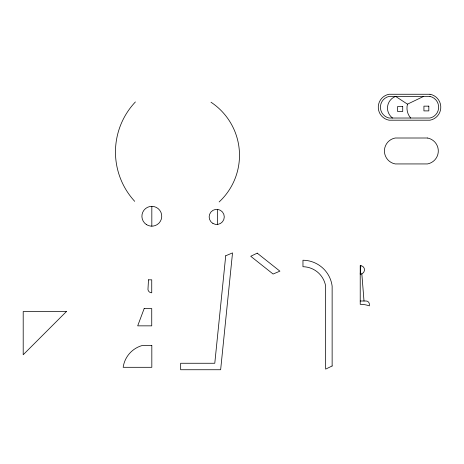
<?xml version="1.0" encoding="UTF-8"?>
<svg xmlns="http://www.w3.org/2000/svg" width="464" height="464" viewBox="0 0 464 464"><rect width="100%" height="100%" fill="white"/><g stroke="black" fill="none" stroke-linecap="round" stroke-linejoin="round"><path stroke-width="0.7" d="M360.818 265.565L360.226 274.166L361.839 273.853A4.321 4.321 0 0 0 360.818 265.565L360.226 265.524L360.226 304.309A29.696 29.696 0 0 1 369.373 305.84L369.373 304.309A3.3 3.3 0 0 0 366.073 301.003L360.226 301.003M392.544 118.03A12.371 12.371 0 0 1 395.641 96.419L407.473 104.162L423.586 96.419M361.839 273.853L364.008 301.003M217.413 209.374L217.413 224.437M151.821 206.335L151.821 226.177M134.705 201.335A72.854 72.854 0 0 1 135.395 101.941M410.681 118.03A15.173 15.173 0 0 1 407.473 104.162M211.01 102.231A63.661 63.661 0 0 1 219.141 201.95M148.497 279.821L147.958 289.548A3.828 3.828 0 0 0 151.74 292.79L151.74 279.821L148.497 279.821M225.719 255.774L214.786 363.26L180.664 363.26L180.664 369.738L220.644 369.738L232.528 252.903L225.719 255.774M144.176 308.56L137.692 325.85L151.74 325.85L151.74 308.56L144.176 308.56M66.422 311.535L23.2 354.751L23.2 311.535L66.422 311.535M257.213 253.147L250.728 256.273L273.093 274.033L279.902 271.162L257.213 253.147M332.137 365.986L325.653 369.118L325.653 286.108A23.368 23.368 0 0 0 302.963 266.719L302.963 260.234A29.696 29.696 0 0 1 332.137 286.108L332.137 365.986M429.995 94.262L389.07 94.262A13.183 13.183 0 0 0 389.07 120.193L429.995 120.193A13.183 13.183 0 0 0 429.995 94.262M429.995 96.419L389.07 96.419A11.072 11.072 0 0 0 389.07 118.03L429.995 118.03A11.072 11.072 0 0 0 429.995 96.419M428.823 106.146L423.928 106.146L423.928 110.896L428.823 110.896L428.823 106.146M402.717 106.529L397.578 106.529L397.578 111.47L402.717 111.47L402.717 106.529M427.506 138.005L395.224 138.005A13.183 13.183 0 0 0 395.224 163.937L427.506 163.937A13.183 13.183 0 0 0 427.506 138.005M151.821 345.599L141.903 345.599A26.454 26.454 0 0 0 123.163 367.308L151.821 367.308L151.821 345.599M212.935 223.457A7.563 7.563 0 0 0 224.28 216.903A7.563 7.563 0 0 0 212.935 210.354A7.563 7.563 0 0 0 212.935 223.457M146.311 224.506A9.924 9.924 0 0 0 161.727 216.903A9.924 9.924 0 0 0 147.436 207.356A9.924 9.924 0 0 0 146.311 224.506"/></g></svg>
